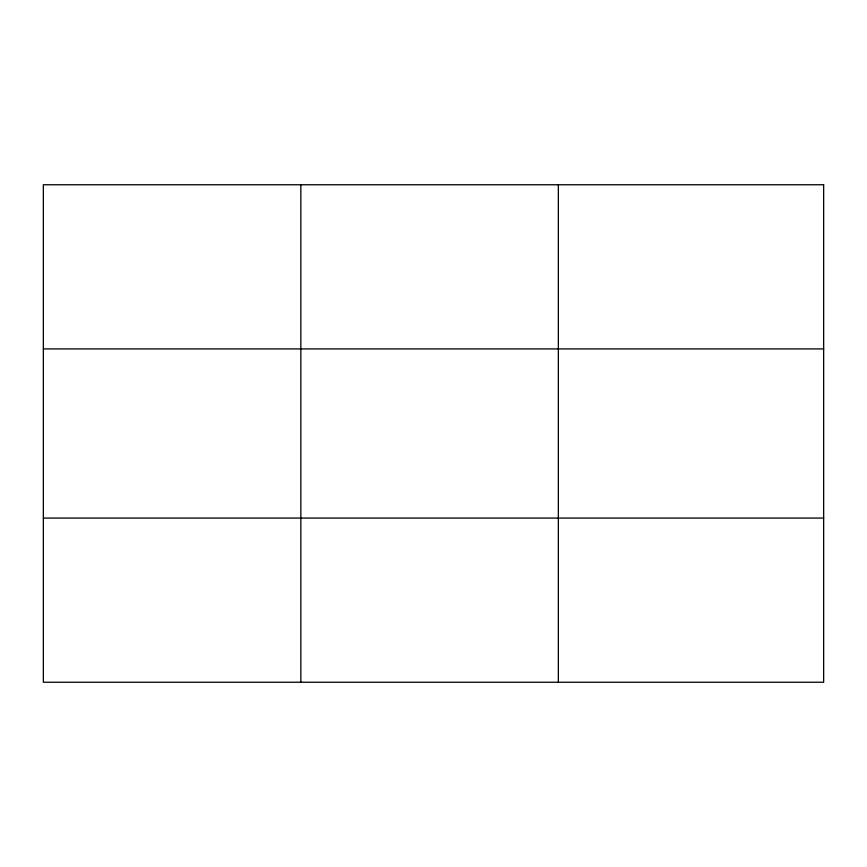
<?xml version="1.0" encoding="UTF-8"?>
<svg xmlns="http://www.w3.org/2000/svg" width="867" height="867" viewBox="0 0 867 867"><rect width="100%" height="100%" fill="white"/><g stroke="black" fill="none" stroke-linecap="round" stroke-linejoin="round"><path stroke-width="1.3" d="M300.849 682.242L300.849 184.758M558.348 682.242L558.348 184.758M43.35 348.924L823.65 348.924M43.35 518.076L823.65 518.076M823.65 184.758L823.65 682.242L43.35 682.242L43.35 184.758L823.65 184.758"/></g></svg>
